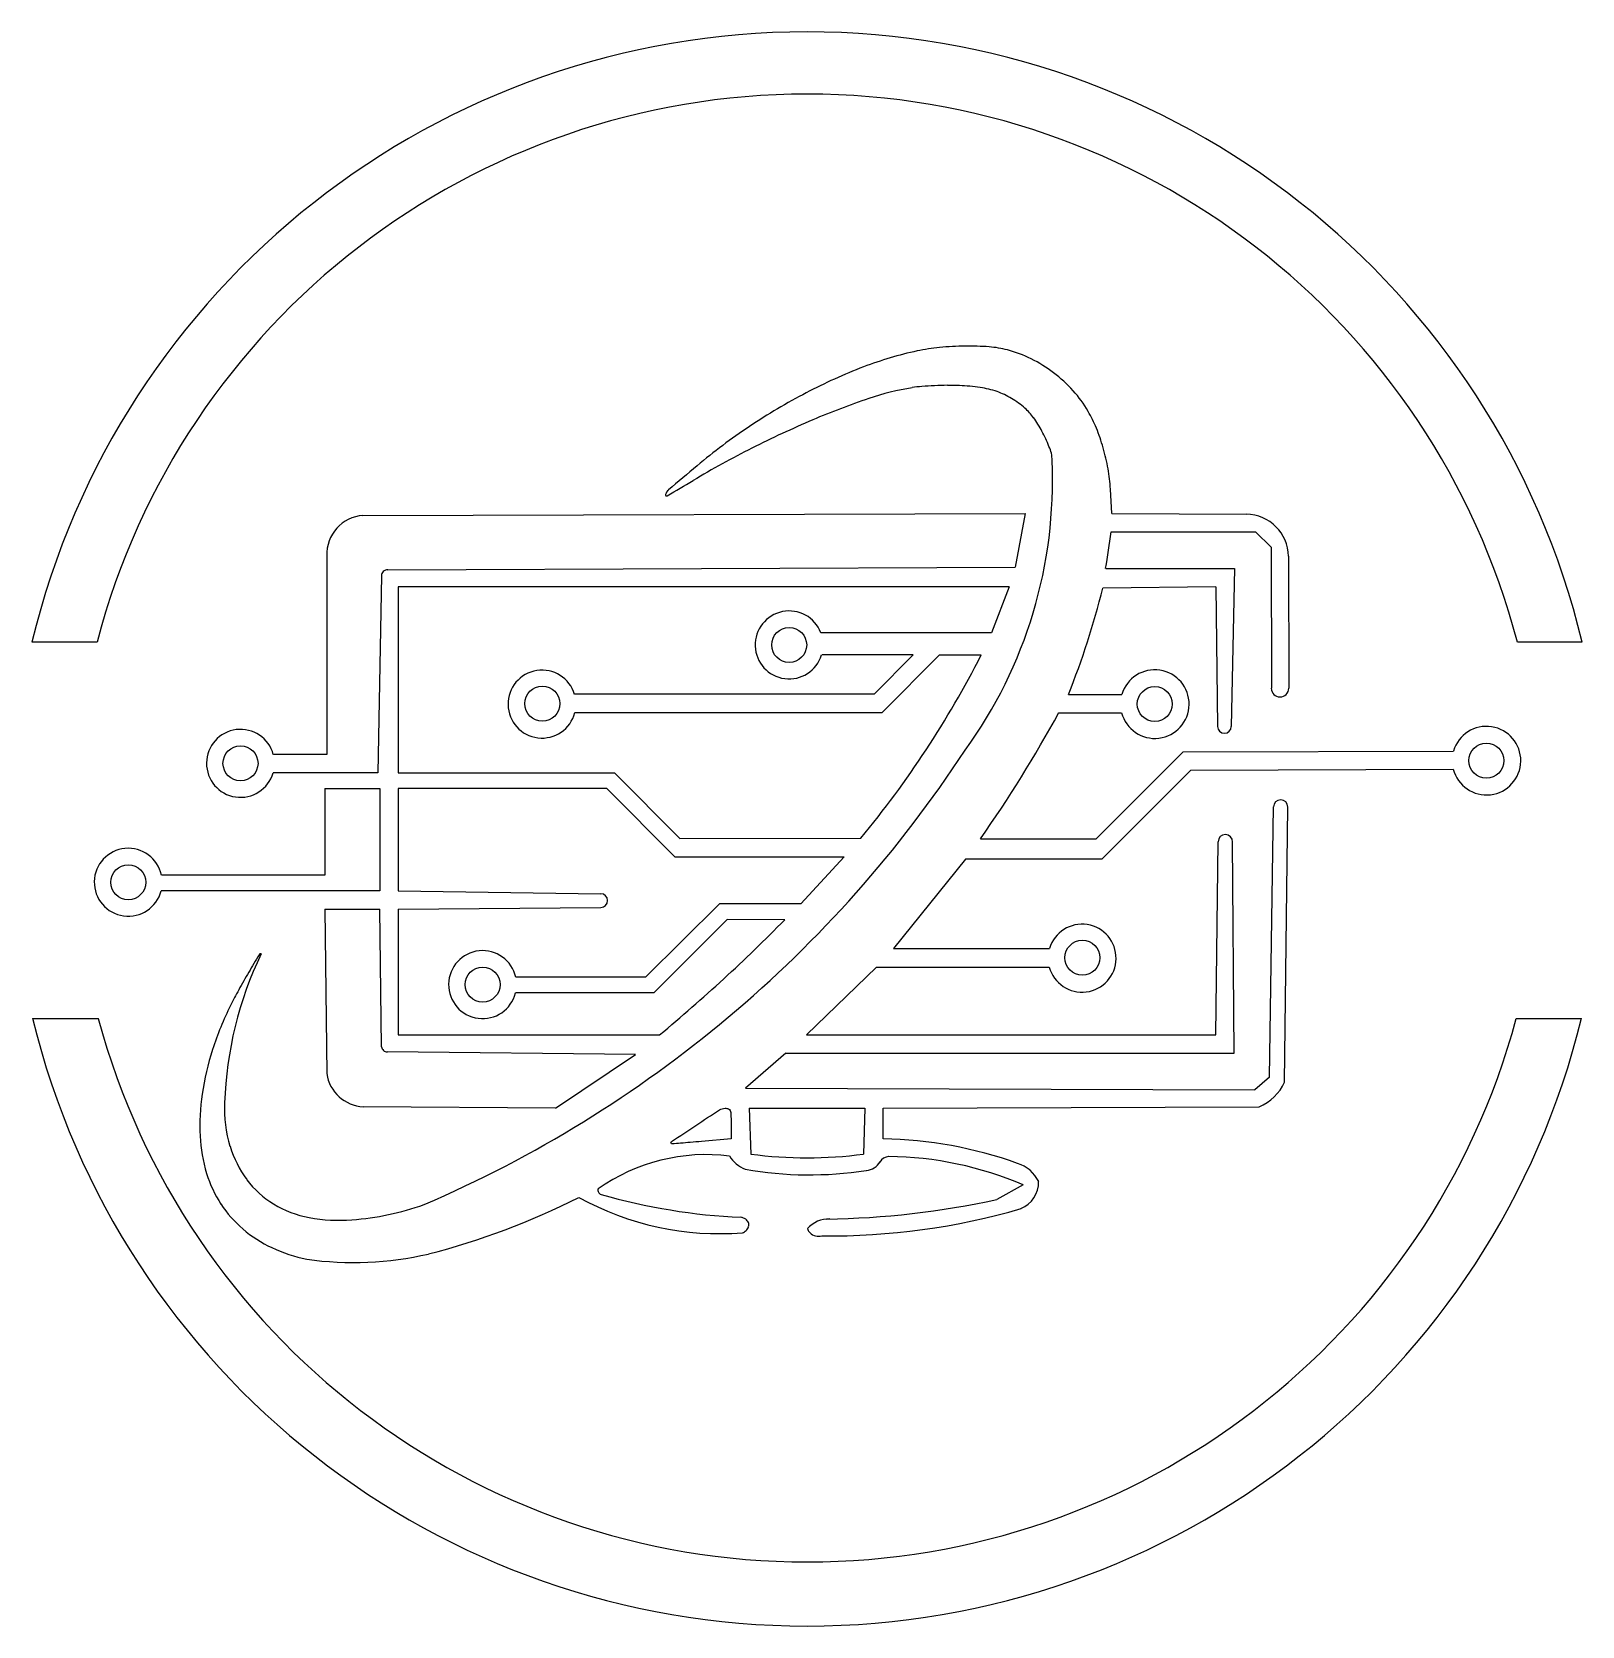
# Model space of a CAD drawing. Extents: x 13 to 151, y 28 to 169.
import ezdxf

# ---------------------------------------------------------------- set-up
doc = ezdxf.new("R2010")
doc.units = 0
doc.header["$MEASUREMENT"] = 0

msp = doc.modelspace()

# ---------------------------------------------------------------- linework, layer by layer
for p, q in [((109, 126.82), (108.87, 128.98)), ((45.8, 120.32), (45.8, 103.85)), ((99.91, 120.32), (45.8, 120.32)), ((76.88, 74.14), (87.13, 74.14)), ((101.13, 67.35), (98.8, 66.05))]:
    msp.add_line(p, q)
at = {"linetype": 'Continuous'}
for p, q in [((42.67, 126.65), (101.32, 126.82)), ((101.32, 126.82), (100.43, 122.06)), ((109, 126.82), (120.91, 126.75)), ((108.95, 125.2), (121.73, 125.2)), ((123.09, 123.84), (121.73, 125.2)), ((39.48, 123.06), (39.48, 105.47)), ((123.09, 123.84), (123.12, 111.34)), ((124.64, 123.03), (124.66, 111.35)), ((44.87, 121.83), (100.43, 122.06)), ((108.45, 121.95), (119.85, 121.95)), ((119.85, 121.95), (119.56, 107.96)), ((44.31, 121.3), (43.99, 103.85)), ((99.91, 120.32), (98.33, 116.26)), ((118.21, 120.33), (108.19, 120.21)), ((118.21, 120.33), (118.35, 107.96)), ((98.33, 116.26), (83.23, 116.26)), ((19.13, 115.43), (13.36, 115.43)), ((150.64, 115.43), (144.91, 115.43)), ((91.4, 114.29), (83.3, 114.29)), ((91.4, 114.29), (87.94, 110.81)), ((93.72, 114.29), (88.63, 109.18)), ((93.72, 114.29), (97.43, 114.29)), ((87.94, 110.81), (61.41, 110.81)), ((105.15, 110.8), (109.89, 110.8)), ((88.63, 109.18), (61.44, 109.18)), ((104.31, 109.18), (109.86, 109.18)), ((39.48, 105.47), (34.75, 105.47)), ((115.31, 105.7), (107.62, 98)), ((115.31, 105.7), (139.25, 105.78)), ((43.99, 103.85), (34.73, 103.85)), ((45.8, 103.85), (64.96, 103.85)), ((64.96, 103.85), (70.74, 98.04)), ((108.12, 96.19), (116, 104.08)), ((116, 104.08), (139.23, 104.17)), ((39.3, 102.45), (39.3, 94.79)), ((39.3, 102.45), (44.18, 102.45)), ((44.18, 102.45), (44.18, 93.4)), ((64.26, 102.45), (45.8, 102.45)), ((45.8, 102.45), (45.8, 93.41)), ((64.26, 102.45), (70.28, 96.42)), ((122.97, 76.88), (123.31, 100.84)), ((124.29, 76.45), (124.57, 100.82)), ((70.74, 98.04), (86.77, 98.06)), ((97.35, 98), (107.62, 98)), ((118.21, 80.64), (118.4, 97.74)), ((119.84, 79.01), (119.69, 97.74)), ((70.28, 96.42), (85.29, 96.42)), ((81.44, 92.24), (85.29, 96.42)), ((96.04, 96.19), (89.66, 88.3)), ((108.12, 96.19), (96.04, 96.19)), ((39.3, 94.79), (24.84, 94.79)), ((44.18, 93.4), (24.81, 93.4)), ((45.8, 93.41), (63.73, 93.14)), ((45.8, 91.78), (63.73, 91.93)), ((74.25, 92.24), (67.7, 85.74)), ((81.44, 92.24), (74.25, 92.24)), ((39.3, 91.78), (44.18, 91.78)), ((39.3, 91.78), (39.47, 77.2)), ((44.32, 79.59), (44.18, 91.78)), ((45.8, 91.78), (45.8, 80.64)), ((74.92, 90.85), (68.44, 84.35)), ((80.03, 90.84), (74.92, 90.85)), ((89.66, 88.3), (103.47, 88.3)), ((88.16, 86.65), (81.95, 80.64)), ((88.16, 86.65), (103.45, 86.65)), ((67.7, 85.74), (56.21, 85.74)), ((68.44, 84.35), (56.19, 84.35)), ((13.41, 82.1), (19.24, 82.1)), ((144.81, 82.1), (150.59, 82.1)), ((45.8, 80.64), (68.95, 80.64)), ((81.95, 80.64), (118.21, 80.64)), ((66.8, 78.9), (44.83, 79.14)), ((59.72, 74.14), (66.8, 78.9)), ((80.13, 79.01), (76.55, 75.91)), ((80.13, 79.01), (119.84, 79.01)), ((122.97, 76.88), (121.67, 75.76)), ((76.55, 75.91), (121.67, 75.76)), ((59.72, 74.14), (42.7, 74.27)), ((76.88, 74.14), (77.02, 70.08)), ((87.13, 74.14), (87, 70.08)), ((88.74, 74.14), (122.04, 74.25)), ((88.74, 71.42), (88.74, 74.14))]:
    msp.add_line(p, q, dxfattribs=at)
msp.add_lwpolyline([(75.28, 72.79), (75.28, 71.44), (72.67, 71.2, -0.001614), (71.66, 71.11, -0.002616), (70.81, 71.04, -0.000411), (70.05, 70.98, -0.181257), (70, 70.99, -0.516437), (70.01, 71.19, -0.002096), (72.15, 72.62, -0.003399), (74.25, 73.99, -0.143626), (74.75, 74.14, -0.092815), (75.04, 74.08, -0.210656), (75.2, 73.93, -0.084443), (75.26, 73.6, -0.008285)], format="xyb", close=True)
for centre in [(80.42, 115.18), (58.56, 109.98), (112.8, 109.94), (31.83, 104.69), (142.17, 104.93), (21.89, 94.16), (106.39, 87.47), (53.27, 85.09)]:
    msp.add_circle(centre, 1.55, dxfattribs=at)
for centre, radius, start, end in [((82, 98.88), 70.61, 13.5573, 166.4427), ((82.02, 98.96), 65.01, 14.6701, 165.3299), ((63.18, 129.68), 40.56, 324.0312, 2.5851), ((42.91, 123.23), 3.43, 93.8962, 182.7829), ((120.87, 122.98), 3.77, 0.7757, 89.3958), ((-194.61, 170.83), 306.97, 350.8374, 351.4512), ((44.85, 121.29), 0.538, 88.3466, 178.9438), ((39.32, 137.23), 70.94, 338.1211, 346.1145), ((80.42, 115.18), 3.01, 21.0622, 342.8291), ((18.31, 154.67), 88.83, 320.4142, 332.9639), ((112.8, 109.94), 3.04, 194.5117, 163.692), ((58.53, 109.94), 3.01, 16.6622, 345.383), ((123.89, 111.34), 0.771, 180.1303, 0.0858), ((1.5, 165.41), 117.18, 324.8837, 331.3266), ((31.83, 104.69), 3.01, 14.9938, 343.7177), ((118.96, 107.96), 0.608, 180, 0), ((142.17, 104.93), 3.04, 194.5117, 163.692), ((5.34, 165.15), 108.33, 293.2404, 326.818), ((123.94, 100.83), 0.631, 359.3579, 179.203), ((119.05, 97.74), 0.643, 0, 179.3688), ((21.89, 94.16), 3.01, 12.1874, 345.4655), ((63.73, 92.54), 0.607, 270.4848, 89.1538), ((-26.43, 195.41), 149.23, 309.7266, 315.5138), ((106.36, 87.43), 3.01, 195.0011, 163.2964), ((63.65, 73.46), 33.25, 154.4332, 178.0164), ((53.27, 85.09), 3.01, 12.5371, 345.818), ((82, 98.88), 70.61, 193.7439, 346.2561), ((82.02, 98.96), 65.01, 195.0351, 344.9649), ((44.8, 79.62), 0.477, 183.3978, 274.0752), ((42.87, 77.71), 3.44, 188.4455, 267.0993), ((120.2, 78.4), 4.54, 293.9874, 334.4936), ((88.24, 34.87), 36.55, 70.1486, 89.2202), ((73.08, 53.37), 16.66, 82.9241, 125.1188), ((82.01, 107.75), 38, 262.4535, 277.5465), ((87.1, 70.24), 1.62, 275.5898, 328.5799), ((89.34, 68.84), 1.03, 96.232, 148.8362), ((88.85, 38.63), 31.24, 66.8366, 89.2973), ((99.7, 66.26), 3.14, 26.2656, 72.3151), ((82.2, 100.63), 32.39, 259.9036, 278.9679), ((63.87, 66.88), 0.39, 161.565, 254.1197), ((78.62, 118.39), 53.97, 254.0242, 267.3894), ((99.95, 67.61), 2.56, 292.9297, 0.8661), ((32.33, 124.31), 65.11, 284.3491, 296.9041), ((74.24, 88.71), 25.68, 241.0214, 274.5756), ((83.97, 123.65), 60.82, 269.3888, 286.2155), ((82.51, 141.79), 77.48, 270.9112, 282.1381), ((41.8, 90.74), 30.26, 262.2093, 282.7336)]:
    msp.add_arc(centre, radius, start, end, dxfattribs=at)
for centre, radius, start, end in [((98.23, 110.78), 31.12, 102.0024, 111.1275), ((95.39, 124.12), 17.48, 95.3978, 102.0024), ((96.33, 114.16), 27.49, 90.6927, 95.3978), ((96.31, 115.85), 25.8, 85.9328, 90.6927), ((97.51, 132.71), 8.89, 75.4007, 85.9328), ((97.05, 130.96), 10.7, 63.3502, 75.4008), ((104.91, 93.48), 49.67, 111.1275, 117.5558), ((96.2, 129.26), 12.6, 52.6901, 63.3502), ((96.17, 129.23), 12.65, 42.0501, 52.6901), ((107.11, 89.28), 54.41, 117.5558, 123.7239), ((111.18, 67.45), 73.49, 108.8188, 112.9659), ((94.99, 114.94), 23.31, 99.0622, 108.8188), ((93.06, 127.04), 11.07, 94.6347, 99.0622), ((94.68, 107.13), 31.04, 92.5835, 94.6346), ((94.77, 105.14), 33.04, 90.5551, 92.5836), ((94.66, 116.59), 21.58, 87.7645, 90.5551), ((94.82, 120.87), 17.3, 81.6372, 87.7646), ((96.15, 129.87), 8.2, 70.9262, 81.6373), ((96.62, 131.23), 6.76, 58.9638, 70.9261), ((95.82, 129.9), 8.31, 48.7165, 58.9637), ((97.47, 130.39), 10.91, 30.1577, 42.0501), ((98.11, 132.51), 4.84, 35.2903, 48.7165), ((97.05, 130.15), 11.39, 21.8416, 30.1578), ((105.99, 90.95), 52.4, 123.724, 130.0689), ((116.23, 55.53), 86.43, 112.9658, 116.9017), ((92.62, 128.63), 11.57, 28.2863, 35.2903), ((90.9, 127.69), 18.02, 15.9426, 21.8417), ((92.02, 128.3), 12.25, 21.4026, 28.2863), ((100.95, 131.57), 2.75, 358.753, 25.878), ((116.57, 54.87), 87.18, 116.9017, 120.8123), ((90.04, 127.44), 18.92, 10.1657, 15.9427), ((404.31, -263.7), 515.83, 130.0689, 130.4375), ((93.53, 128.07), 15.37, 3.4143, 10.1657), ((70.24, 128.3), 0.793, 130.4375, 165.111), ((-42.55, 321.66), 223.46, 300.1314, 300.8123), ((69.57, 128.48), 0.1, 165.111, 300.1313), ((307.75, -74.98), 318.91, 149.3202, 149.6454), ((33.63, 87.65), 0.182, 90, 149.3202), ((33.63, 87.81), 0.0184, 339.0522, 89.9999), ((91.74, 51.53), 68.58, 149.6453, 151.1423), ((65.28, 66.1), 38.37, 151.1422, 153.4544), ((56.16, 70.66), 28.18, 153.4544, 162.0658), ((51.85, 72.06), 23.64, 162.0658, 171.8876), ((48.45, 72.54), 20.22, 171.8875, 182.5017), ((42.43, 74.19), 12.03, 178.0333, 196.539), ((41.23, 72.23), 12.99, 182.5016, 197.2879), ((40.04, 73.51), 9.53, 196.6793, 216.6758), ((77.7, 71.54), 3.04, 212.4053, 247.1881), ((39.29, 71.62), 10.96, 197.2879, 212.9737), ((39.04, 72.76), 8.29, 216.6758, 238.876), ((63.87, 66.88), 0.39, 161.5651, 253.9301), ((38.74, 71.27), 10.3, 212.9737, 229.3991), ((39.64, 73.75), 9.45, 238.876, 259.4648), ((39.91, 88.5), 24.31, 274.2043, 289.6585), ((40.61, 78.97), 14.76, 259.4648, 274.2043), ((75.94, 63.36), 1.14, 56.5716, 79.2386), ((76.23, 63.79), 0.618, 20.7139, 56.5716), ((75.98, 63.92), 0.883, 315, 342.038), ((76.3, 63.82), 0.547, 342.038, 20.7139), ((83.92, 61.82), 2.51, 87.9837, 138.6799), ((39.27, 71.88), 11.11, 229.3991, 245.1553), ((76.1, 63.8), 0.709, 284.9129, 315), ((82.45, 63.54), 0.421, 188.6738, 214.6492), ((83.29, 64.13), 1.45, 214.6493, 224.9999), ((83.05, 63.98), 1.18, 228.4118, 283.0113), ((40.76, 75.1), 14.66, 245.1554, 257.9541)]:
    msp.add_arc(centre, radius, start, end)

doc.saveas('drawing.dxf')
